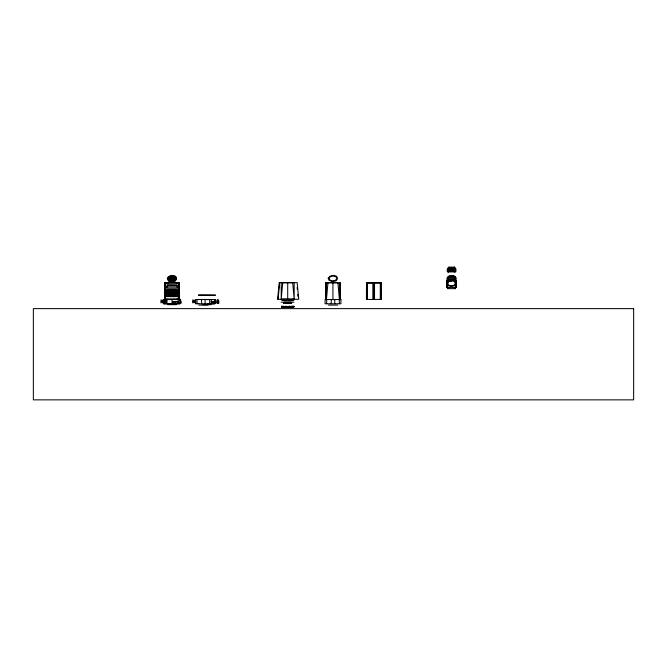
<?xml version="1.0" encoding="UTF-8"?>
<svg xmlns="http://www.w3.org/2000/svg" width="667" height="667" viewBox="0 0 667 667"><rect width="100%" height="100%" fill="white"/><g stroke="black" fill="none" stroke-linecap="round" stroke-linejoin="round"><path stroke-width="1" d="M169.118 280.474L168.034 279.356L168.026 277.822L176.105 277.822L175.955 279.356L174.712 280.474M175.98 278.914L176.005 278.322M448.524 280.474L447.549 279.356L447.757 277.889M447.582 278.914L447.607 278.322L455.644 278.347L455.194 279.781L454.227 280.474M455.494 278.914L455.553 277.881M282.716 282.608L281.224 299.283L281.224 282.608M326.446 299.566L327.939 282.883M278.072 299.283L279.69 282.608M215.241 300.467C216.833 299.158 215.9 301.784 214.916 300.725M163.865 300.475L164.407 299.958M168.242 277.889L168.117 278.539M175.971 278.764L175.188 280.14M455.494 278.764L455.077 279.756M214.415 302.593C216.025 304.077 215.374 300.634 214.674 302.593C215.933 303.96 215.883 300.892 214.466 302.193M169.36 276.763L168.117 277.881M168.509 277.48L168.242 279.781M175.821 279.198L172.878 280.974A3.36 1.784 -1.6 0 1 170.844 280.974L169.626 280.615M448.024 277.48L447.632 277.881M447.765 278.039L450.042 276.263M455.336 279.198L454.019 280.432M179.782 300.817L179.773 300.075M214.466 300.2C216.116 298.949 215.749 302.109 214.415 300.6M288.703 299.783L288.177 300.333L288.211 299.475M288.803 300.333L289.97 299.783L289.278 300.333L289.361 299.275L288.661 299.475L288.628 300.35M289.278 307.412L289.328 306.353L288.661 306.553L288.661 307.412L289.97 306.853L288.177 307.412L288.703 306.853M289.328 306.853L288.803 307.412L289.328 306.353M448.399 277.097L447.907 277.455M289.361 299.783L288.661 300.333L288.719 299.475M448.874 276.763L448.291 277.063M454.752 280.657C457.712 279.281 455.694 275.579 452.976 275.663A4.052 2.151 -1.6 0 0 450.517 275.663C448.024 275.596 445.197 278.948 448.049 280.657M173.929 276.213L173.228 276.255A3.36 1.784 -1.6 0 0 171.186 276.255L168.776 277.063M174.162 280.757L174.804 280.474M449.425 276.48L448.774 276.722M288.177 307.412L288.703 306.353L289.97 306.353L290.07 307.412L292.605 306.853L292.605 306.353L290.07 306.553L292.605 306.353M170.527 276.263L169.26 276.722M291.679 299.783L290.07 300.333L289.97 299.275M290.879 300.333L292.605 299.783L292.605 299.275M292.171 306.853L290.445 307.412L290.445 306.553L292.171 306.353L292.605 306.853M289.97 306.353L288.177 306.553M293.93 299.275L293.93 299.783L291.337 300.333L291.287 299.475M293.93 299.783L291.487 300.333L293.78 299.783L293.78 299.275L292.254 299.408M293.93 306.853L291.487 307.412L291.487 306.553L293.93 306.353L293.93 306.853L293.93 306.353M168.568 280.023L170.852 281.124A3.36 1.784 -1.6 0 0 172.886 281.124L174.237 280.657M170.135 280.882L173.603 280.882M451.342 280.423C446.973 279.673 444.972 285.951 450.117 286.176A4.069 2.134 -1.5 0 0 452.576 286.176C457.47 286.226 456.937 279.798 452.168 280.423M450.717 281.049C447.324 280.907 446.74 285.609 450.392 285.634A3.293 1.734 -1.5 0 0 452.384 285.634C455.778 285.776 456.353 281.074 452.701 281.049A3.293 1.734 -1.5 0 0 450.717 281.049L451.384 280.974M292.146 306.353L290.545 306.553L290.545 307.412M173.27 276.055L171.144 276.055M452.785 276.055L450.659 276.055M292.088 306.487L293.588 306.353M292.279 306.487L293.78 306.353L293.78 306.853L291.629 307.412M374.529 299.425L374.529 282.783L373.87 282.783L373.228 282.783L373.253 299.425M373.72 282.783L373.136 282.783L373.111 299.425M381.124 282.783L380.34 282.783L380.282 299.425M447.265 270.335L455.828 270.335M447.265 270.86L455.828 270.86M447.265 271.394L455.828 271.394M447.265 271.919L455.828 271.919M168.026 278.347L176.138 278.498L176.038 277.881M447.449 279.415L455.653 279.415M168.234 279.948L175.654 279.948M168.918 280.474L175.288 280.474M168.918 281.015L175.188 281.015M169.001 281.541L168.859 281.015M167.134 282.666L176.855 282.666M328.181 282.55L337.669 282.55M446.807 282.608L447.332 282.608M455.761 282.608L456.295 282.608M179.34 282.783L178.998 299.425M282.825 282.8L292.571 282.8M366.425 282.783L381.241 282.783L381.241 299.425L366.425 299.425L366.491 282.783L366.642 299.425M164.932 282.966L167.942 282.966M176.472 282.966L178.998 282.966M380.899 282.966L366.833 283.158M164.932 283.158L167.942 283.158M176.472 283.158L178.998 283.158M166.992 284.142L176.997 284.142M166.733 286.843L177.264 286.843M164.932 286.91L167.459 286.91M177.139 286.91L178.998 286.91M164.932 287.102L167.459 287.102M177.139 287.102L178.998 287.102M456.295 287.435L446.807 287.435L446.807 280.423L456.295 280.423L456.295 287.435L456.186 280.423M166.6 288.194L177.397 288.194M455.394 288.636L447.707 288.636L447.707 287.435M166.425 289.978L177.564 289.978M164.932 290.854L166.433 290.854M177.139 290.854L178.998 290.854M380.432 290.854L380.899 290.854M166.325 291.029L177.664 291.029M164.932 291.045L178.998 291.045M380.432 291.045L380.899 291.045M166.216 292.138L177.772 292.138M166.208 292.196L177.781 292.196M166 294.347L177.989 294.347M165.991 294.405L177.997 294.405M164.932 294.797L166.433 294.797M177.806 294.797L178.998 294.797M380.432 294.797L380.899 294.797M164.932 294.989L166.433 294.989M177.806 294.989L178.998 294.989M198.483 295.047L215.516 295.164L198.483 295.164M380.432 294.989L380.899 294.989M165.891 295.456L178.097 295.456M165.891 295.514L178.106 295.514M164.932 298.741L165.716 298.741M177.806 298.741L178.998 298.741M164.932 298.924L165.716 298.924M177.806 298.924L178.998 298.924M164.566 299.016L165.316 299.016M165.524 299.225L178.464 299.225M281.232 299.225L294.172 299.225M165.391 299.283L178.473 299.283M180.724 299.433L163.548 299.541L180.582 299.433M198.483 299.433L215.516 299.541L195.456 299.566L195.448 303.768L214.916 303.768L214.916 299.541M291.629 299.475L291.629 300.35L283.767 300.35L283.758 299.275L286.685 299.475M286.685 300.35L286.735 299.275L289.278 299.475M290.82 299.475L289.67 299.475L289.67 300.35M179.982 299.766L180.415 299.766L179.982 300.058M214.916 299.766L215.341 300.058L214.916 299.958M281.499 299.275L281.499 299.783L281.841 299.275L284.1 299.475L284.067 300.35L281.657 299.783L281.649 299.275M286.635 300.333L286.11 299.783L287.26 300.333L287.26 299.475M292.605 299.783L290.445 300.333L290.445 299.475L292.171 299.275L292.171 299.783L290.545 300.333L290.545 299.475M217.742 300.058L218.176 299.766L217.742 299.766L218.034 300.509M179.982 300.267L180.415 300.267L179.982 300.55M214.916 300.267L215.341 300.55L214.916 300.509M217.742 300.267L218.176 300.267L217.742 300.55M283.767 300.333L291.629 300.333L291.487 299.475M164.14 300.7L163.457 300.7L163.457 302.893L164.14 302.893M211.105 301.642L213.857 301.642L213.857 303.051L211.105 303.051M179.982 302.076L180.674 302.076L179.982 302.543M217.742 302.076L218.434 302.076L217.742 302.543M281.099 302.168L294.005 302.168M214.916 302.543L215.599 302.076L214.249 302.068L214.249 301.117L215.107 301.117L215.107 302.068M179.982 303.035L180.674 303.035L179.982 303.502M214.916 303.035L215.599 303.035L214.916 303.502M217.742 303.035L218.434 303.502L217.742 303.502L217.742 301.084M291.629 303.21L283.767 303.227L283.8 302.351L291.629 302.351L291.629 303.227L291.496 302.351M198.032 303.393L198.774 303.393M163.182 303.768L179.982 303.768L179.982 299.541M207.946 303.877L214.616 303.768M167.742 304.652L176.388 304.652M202.668 304.652L211.314 304.652M198.658 305.086L208.096 305.086M328.297 305.086L337.735 305.086M281.499 306.353L281.499 306.853L281.499 306.353L283.033 306.487M285.459 306.353L287.26 306.553L287.26 307.412L286.16 307.412L285.459 306.353L287.26 306.553M283.909 306.553L283.8 307.412M285.359 306.553L284.559 306.553L284.559 307.412L285.359 307.412L285.359 306.553L283.292 306.353L283.292 306.853L284.892 307.412L284.892 306.553M283.758 306.853L282.825 306.853L282.825 306.353L285.359 307.412M285.459 306.853L287.26 307.412M366.608 282.783L367.384 282.783L367.217 299.425M281.649 306.353L283.183 306.487M284.1 306.553L281.657 306.353L281.649 306.853M283.267 306.353L284.992 306.553L284.992 307.412M164.382 302.785L163.932 302.51M281.499 299.783L283.942 300.333M281.499 306.853L283.942 307.412M281.657 306.853L284.1 307.412M286.16 307.412L286.076 306.353L286.768 306.553L286.768 307.412L286.076 306.853L286.635 307.412L286.735 306.353M282.825 299.783L284.559 300.333M284.892 300.333L283.292 299.783L283.292 299.275M453.377 276.263L454.577 276.722M173.862 276.405L175.388 277.239M286.635 299.475L286.11 299.275L286.193 300.35L285.459 299.783M286.11 306.353L286.635 306.553M453.969 276.622L455.228 277.622M448.816 280.432L448.199 279.998M174.437 276.48L175.062 276.722M169.626 280.757L168.359 279.615M454.469 276.763L455.011 277.063M448.633 280.474L447.874 279.615M174.954 276.763L175.496 277.063M286.076 299.783L286.768 300.333L286.768 299.475M454.894 277.097L455.561 278.022M175.379 277.097L176.046 278.022M455.436 278.039L455.194 277.289L448.199 277.455M447.665 279.198L447.882 279.756M175.921 278.039L175.679 277.289L168.684 277.455M168.151 279.198L168.367 279.756M455.428 277.889L455.553 278.347M447.674 279.348L447.582 278.639M175.913 277.889L176.013 278.473M168.159 279.348L167.942 278.639M297.123 287.51L297.315 289.47M297.79 294.38L297.982 296.34M337.911 282.883L339.395 299.566L339.428 282.933M292.688 282.608L294.172 299.283L294.172 282.608M454.802 280.023L454.319 280.474M454.044 276.438L452.743 276.255A3.36 1.784 -1.6 0 0 450.709 276.255L449.341 276.438M453.443 276.213L452.735 276.113A3.36 1.784 -1.6 0 0 450.7 276.113L449.975 276.213M174.529 276.438L173.22 276.113A3.36 1.784 -1.6 0 0 171.186 276.113L170.46 276.213M456.078 280.423L456.078 287.435M455.936 280.423L455.936 287.435M455.761 280.423L455.761 282.424M455.636 270.335L455.636 270.86M455.461 269.268L455.461 269.793M455.278 268.209L455.278 268.734M455.286 270.335L455.286 270.86M455.319 280.423L455.319 282.424M454.952 271.394L454.952 271.919M454.652 271.394L454.652 271.919M454.586 276.763L454.577 277.505M454.344 267.142L454.344 267.667M448.983 267.142L448.983 267.667M448.666 271.394L448.666 271.919M448.382 271.394L448.382 271.919M447.874 268.209L447.874 268.734M447.882 287.435L447.882 288.636M447.715 270.335L447.715 270.86M447.632 269.268L447.632 269.793M447.54 280.423L447.54 282.424M447.365 270.335L447.365 270.86M447.157 280.423L447.157 287.435M447.015 280.423L447.015 287.435M446.915 280.423L446.915 287.435M381.057 282.783L381.09 299.425M380.899 282.783L380.832 299.425M380.457 282.783L380.515 299.425M374.445 282.783L374.362 299.425M373.97 282.783L373.987 299.425M373.803 282.783L373.862 299.425M373.637 282.783L373.695 299.425M367.158 282.783L367.2 299.425M366.775 282.783L366.775 299.425M340.328 299.566L340.328 282.933L325.571 282.933L325.571 299.566M340.203 282.933L340.203 299.566M339.978 282.933L339.978 299.566M339.603 282.933L339.603 299.566M339.311 299.566L339.311 303.768M334.759 299.566L334.759 303.768M332.925 282.883L332.925 299.566M331.249 299.566L331.249 303.768M326.672 299.566L326.672 303.768M326.471 282.933L326.471 299.566M326.305 282.933L326.305 299.566M325.921 282.933L325.921 299.566M325.696 282.933L325.696 299.566M293.588 299.275L293.588 299.783M291.254 302.351L291.287 303.227M291.162 299.475L291.104 300.35M291.104 302.351L291.104 303.227M291.012 299.475L291.012 300.35M290.879 299.475L290.804 300.35M290.804 302.351L290.82 303.227M290.879 306.553L290.879 307.412M290.545 302.351L290.545 303.227M290.478 302.351L290.478 303.227M290.237 299.475L290.237 300.35M290.095 299.475L290.095 300.35M290.095 302.351L290.095 303.227M289.887 299.475L289.887 300.35M289.887 302.351L289.887 303.227M289.67 302.351L289.67 303.227M289.495 299.475L289.495 300.35M289.495 302.351L289.495 303.227M289.203 299.475L289.203 300.35M289.203 302.351L289.203 303.227M289.069 299.475L289.069 300.35M289.069 302.351L289.069 303.227M288.719 302.351L288.719 303.227M288.628 302.351L288.628 303.227M288.169 302.351L288.169 303.227M287.702 282.608L287.702 299.283M287.702 299.475L287.702 300.35M287.702 302.351L287.702 303.227M287.185 302.351L287.185 303.227M286.768 302.351L286.768 303.227M286.685 302.351L286.685 303.227M286.326 299.475L286.326 300.35M286.326 302.351L286.326 303.227M286.193 302.351L286.193 303.227M285.91 299.475L285.91 300.35M285.91 302.351L285.91 303.227M285.734 299.475L285.734 300.35M285.734 302.351L285.734 303.227M285.518 299.475L285.518 300.35M285.518 302.351L285.518 303.227M285.359 299.475L285.309 300.35L283.292 299.783L284.992 300.333L284.992 299.475M285.309 302.351L285.309 303.227M285.168 299.475L285.168 300.35M284.917 299.475L284.859 300.35M284.859 302.351L284.859 303.227M284.592 299.475L284.584 300.35M284.584 302.351L284.584 303.227M284.392 299.475L284.392 300.35M284.392 302.351L284.392 303.227M284.242 299.475L284.142 300.35M284.242 303.227L284.142 302.351L284.117 303.227M283.9 299.475L283.9 300.35M283.9 302.351L283.9 303.227M218.884 301.084L218.884 303.177M216.05 301.084L216.05 303.177M214.741 301.117L214.741 302.068M214.741 302.201L214.741 303.151M214.616 301.117L214.616 302.068M214.616 302.201L214.616 303.151M212.031 301.642L212.031 303.051M211.848 301.642L211.848 303.051M211.289 299.566L211.289 303.768M209.671 299.566L209.671 303.768M205.119 299.566L205.119 303.768M201.609 303.768L201.551 299.433M197.032 299.566L197.032 303.768M195.748 300.7L195.748 302.893M194.272 300.167L194.272 300.959M194.272 301.876L194.272 302.668M193.939 300.225L193.939 300.9M193.939 301.934L193.939 302.61M193.797 300.133L193.797 300.984M193.797 301.851L193.797 302.693M192.73 299.925L192.73 301.192M192.73 301.634L192.73 302.91M181.124 301.084L181.124 303.177M179.681 303.768L164.441 303.768M179.106 286.16L179.19 299.425M178.506 299.425L178.439 282.783L179.223 282.783L179.331 299.425L178.614 299.016L178.614 282.783L165.316 282.783L165.424 299.541M178.222 299.275L178.222 299.783L178.081 299.275M178.164 302.201L178.164 303.151M178.039 301.117L178.039 302.068M178.039 302.201L178.039 303.151M176.905 299.275L176.905 299.783L176.463 299.275M175.946 278.889L175.946 279.415M175.763 277.822L175.763 278.347M175.463 301.642L175.463 303.051M175.271 301.642L175.271 303.051M175.062 277.505L175.071 276.763L169.251 276.763L169.26 277.505M174.829 276.763L174.829 277.289M174.27 299.275L174.27 299.783L173.653 299.275M173.453 301.642L173.453 303.051M172.061 299.541L172.061 303.768M171.027 299.275L171.027 299.783L170.402 299.275M169.468 276.763L169.468 277.289M168.351 277.822L168.351 278.347M168.051 299.275L168.051 299.783L167.584 299.275M166.141 299.275L166.141 299.783L165.95 299.275M166.133 300.108L166.133 301.517M166.133 301.984L166.133 303.393M165.491 299.425L165.491 282.783L164.707 282.783L164.707 299.425M165.049 300.108L165.049 301.517M164.932 299.425L164.932 282.783L164.566 299.425M164.824 286.16L164.824 299.425M164.14 299.541L164.14 303.768M162.523 300.167L162.523 300.959M162.523 301.876L162.523 302.668M162.189 300.225L162.189 300.9M162.189 301.934L162.189 302.61M162.048 300.133L162.048 300.984M162.048 301.851L162.048 302.693M160.98 299.925L160.98 301.192M160.98 301.634L160.98 302.91M450.517 280.507A4.069 2.134 -1.5 0 1 452.976 280.507M167.325 278.289L168.026 280.257L170.602 281.424A4.052 2.151 -1.6 0 0 173.061 281.424C177.264 281.582 177.972 275.721 173.462 275.663A4.052 2.151 -1.6 0 0 171.002 275.663L168.826 276.438L167.325 278.289M328.214 278.206L328.914 280.14L331.491 281.291A4.069 2.134 -1.5 0 0 333.95 281.291C338.144 281.466 338.853 275.654 334.35 275.621A4.069 2.134 -1.5 0 0 331.891 275.621L329.715 276.38L328.214 278.206M329.106 278.247L329.681 279.823L331.766 280.749A3.293 1.734 -1.5 0 0 333.75 280.749C337.152 280.89 337.727 276.188 334.075 276.163A3.293 1.734 -1.5 0 0 332.091 276.163L329.873 277.097L329.106 278.247M279.24 282.608L277.614 299.283L298.758 299.283L297.14 282.608L279.24 282.608M214.666 300.325C215.274 302.251 216.075 298.949 214.666 300.325M215.258 302.318C215.958 304.319 216.825 300.859 215.258 302.318M454.586 267.142L448.766 267.142L448.766 267.667L454.586 267.667L454.586 267.142M455.619 268.209L447.54 268.209L447.54 268.734L455.619 268.734L455.619 268.209M455.828 269.268L447.274 269.268L447.274 269.793L455.828 269.793L455.819 269.268M176.313 278.889L167.759 278.889L167.759 279.415L176.313 279.415L176.305 278.889M177.122 285.434L166.867 285.434L177.13 285.493M177.522 289.478L166.475 289.478L177.522 289.536M177.881 293.238L166.108 293.238L177.889 293.305M178.206 296.565L165.783 296.565L178.214 296.623M340.912 299.566L325.096 299.566L325.087 303.768L340.912 303.768L340.929 299.566M166.875 300.108L164.307 300.108L164.307 301.517L166.875 301.517L166.875 300.108M178.531 301.117L177.68 301.117L177.68 302.068L178.531 302.068L178.531 301.117M177.28 301.642L172.711 301.642L172.711 303.051L177.28 303.051L177.28 301.642M166.875 301.984L164.307 301.984L164.307 303.393L166.875 303.393L166.875 301.984M178.531 302.201L177.68 302.201L177.68 303.151L178.531 303.151L178.531 302.201M215.107 302.201L214.249 302.201L214.249 303.151L215.107 303.151L215.107 302.201M633.65 308.629L33.35 308.629L33.35 399.858L633.65 399.858L633.65 308.629M455.386 288.636L455.361 287.435L455.303 288.636"/></g></svg>
